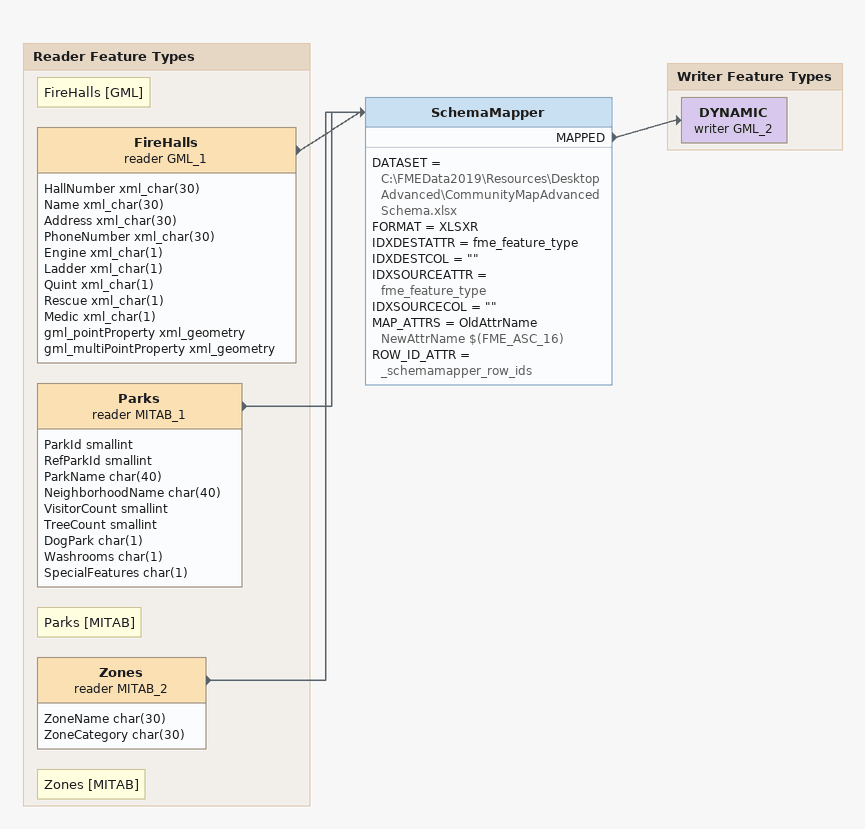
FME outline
SchemaMapper
    DATASET = C:\FMEData2019\Resources\DesktopAdvanced\CommunityMapAdvancedSchema.xlsx
    FORMAT = XLSXR
    IDXDESTATTR = fme_feature_type
    IDXDESTCOL = ""
    IDXSOURCEATTR = fme_feature_type
    IDXSOURCECOL = ""
    MAP_ATTRS = OldAttrName NewAttrName $(FME_ASC_16)
    ROW_ID_ATTR = _schemamapper_row_ids
    MAPPED -> DYNAMIC (writer GML_2)

Bookmark: Reader Feature Types
Note: FireHalls [GML]
FireHalls (reader GML_1)
    attributes: HallNumber xml_char(30), Name xml_char(30), Address xml_char(30), PhoneNumber xml_char(30), Engine xml_char(1), Ladder xml_char(1), Quint xml_char(1), Rescue xml_char(1), Medic xml_char(1), gml_pointProperty xml_geometry, gml_multiPointProperty xml_geometry
    -> SchemaMapper
Note: Parks [MITAB]
Parks (reader MITAB_1)
    attributes: ParkId smallint, RefParkId smallint, ParkName char(40), NeighborhoodName char(40), VisitorCount smallint, TreeCount smallint, DogPark char(1), Washrooms char(1), SpecialFeatures char(1)
    -> SchemaMapper
Note: Zones [MITAB]
Zones (reader MITAB_2)
    attributes: ZoneName char(30), ZoneCategory char(30)
    -> SchemaMapper

Bookmark: Writer Feature Types
DYNAMIC (writer GML_2)
